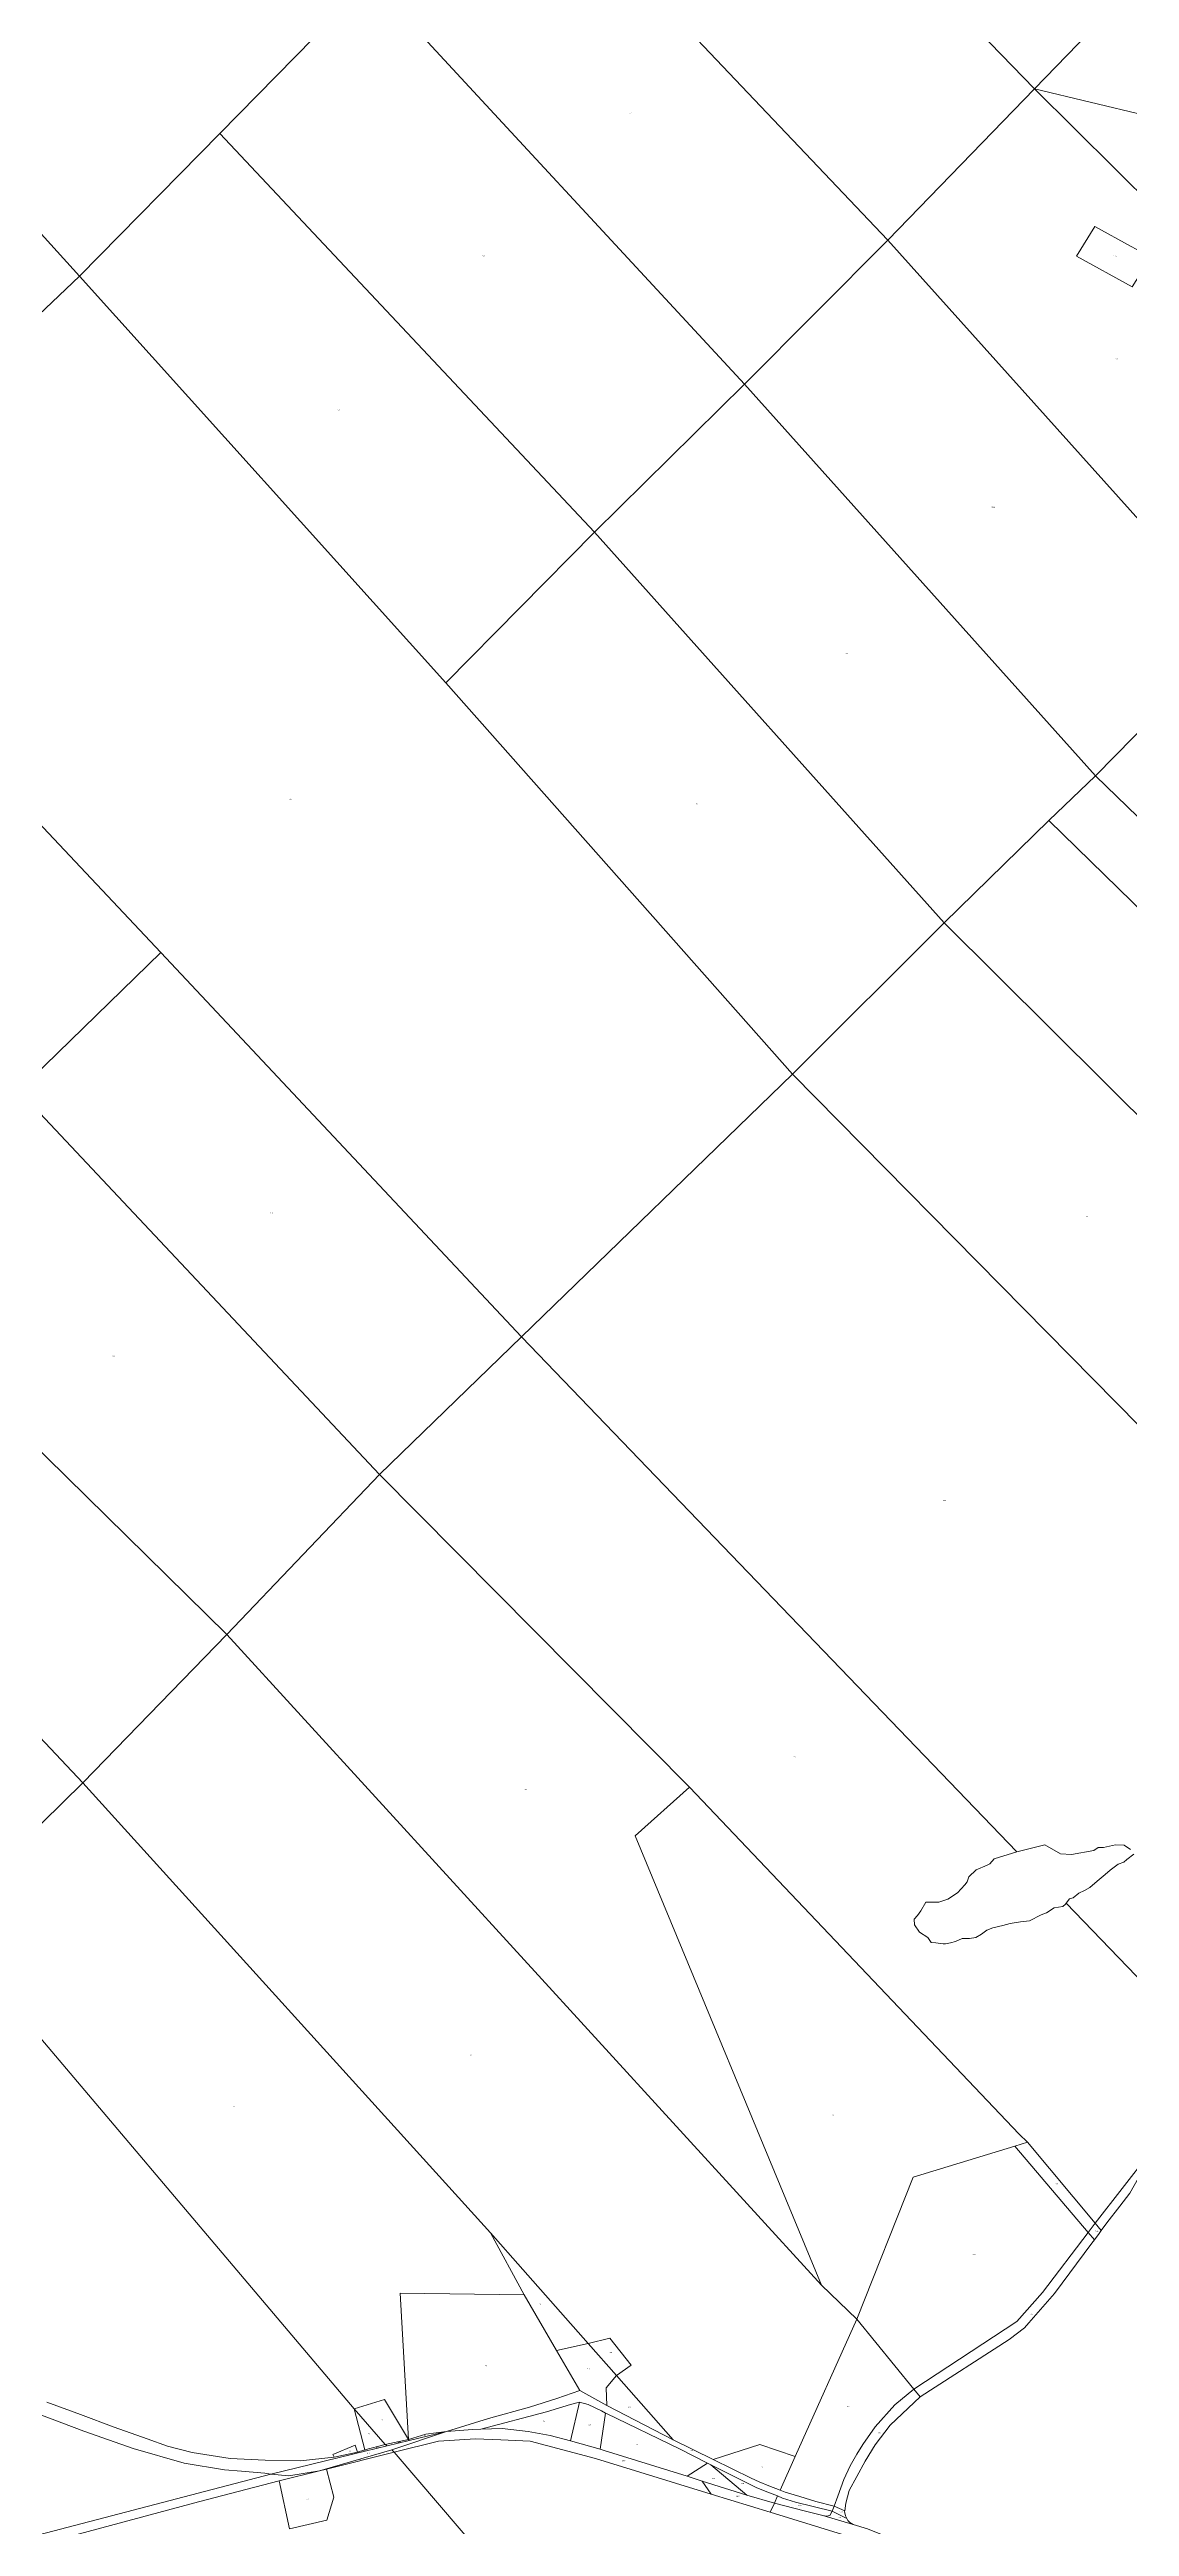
# Model space of a CAD drawing. Header units: metres. Extents: x 208626 to 229755, y 5040476 to 5064226.
# Drawn here: x 217092 to 218622, y 5053647 to 5057157 of the extents above; entities that cross this region are included whole.
import ezdxf

# ---------------------------------------------------------------- set-up
doc = ezdxf.new("R2010")
doc.units = ezdxf.units.M
doc.header["$LTSCALE"] = 0.56
doc.layers.add('6', color=7, linetype='Continuous', lineweight=13)
doc.layers.add('61', color=7, linetype='Continuous')

msp = doc.modelspace()

# ---------------------------------------------------------------- linework, layer by layer
at = {"layer": '6'}
msp.add_line((218462.551, 5054603.0116), (217760.6441, 5055332.6503), dxfattribs=at)
for points in [[(215749.8915, 5057488.7714), (215849.4605, 5057588.3404), (215951.3451, 5057694.8561), (216060.1764, 5057801.3719), (216162.061, 5057905.572), (216646.0129, 5057375.309), (217134.5959, 5056835.7836), (216718.9726, 5056441.1736), (216047.3739, 5057175.2466)], [(217951.2531, 5057653.9853), (218154.3049, 5057861.5198), (218687.409, 5057307.9394), (218487.5956, 5057101.6576)], [(216646.0129, 5057375.309), (216853.9881, 5057583.8158), (217052.1117, 5057786.8313), (217537.3411, 5057265.7971), (217546.5122, 5057255.9492), (217333.3012, 5057038.0498), (217134.5959, 5056835.7836)], [(217748.3675, 5057446.6205), (217921.6428, 5057623.7212), (217951.2531, 5057653.9853), (218487.5956, 5057101.6576), (218487.5449, 5057101.6053), (218487.4706, 5057101.5287), (218279.6458, 5056887.2126)], [(217550.9599, 5057251.1449), (217632.8864, 5057330.3829), (217674.671, 5057347.027), (217688.9807, 5057385.9226), (217748.3675, 5057446.6205), (218279.6458, 5056887.2126), (218076.8281, 5056683.1112)], [(218487.5956, 5057101.6576), (218687.409, 5057307.9394), (218918.0575, 5057082.3996), (218908.3038, 5057071.1137), (218827.2476, 5057149.6662), (218746.2193, 5057029.2132), (218738.3478, 5057017.5118), (218717.0422, 5056986.3579), (218645.2934, 5057063.6658)], [(217333.3012, 5057038.0498), (217546.5122, 5057255.9492), (217550.9599, 5057251.1449), (218076.8281, 5056683.1112), (217864.2303, 5056473.2074)], [(218487.5956, 5057101.6576), (218645.2934, 5057063.6658), (218717.0422, 5056986.3579), (218727.7736, 5056980.5067), (218719.8321, 5056968.154), (218692.6135, 5056983.682), (218680.3414, 5056964.6525), (218667.7634, 5056945.1486), (218659.0411, 5056931.6235)], [(217134.5959, 5056835.7836), (217333.3012, 5057038.0498), (217864.2303, 5056473.2074), (217653.381, 5056259.4697)], [(218546.7626, 5056864.358), (218573.0923, 5056906.3753), (218624.5627, 5056878.1602), (218652.5538, 5056862.8161), (218639.4779, 5056842.3432), (218631.4, 5056829.6955), (218625.8602, 5056821.0219)], [(218076.8281, 5056683.1112), (218279.6458, 5056887.2126), (218775.905, 5056333.6841), (218682.0284, 5056238.1261), (218573.6189, 5056127.6614)], [(216718.9726, 5056441.1736), (217134.5959, 5056835.7836), (217653.381, 5056259.4697), (218144.3999, 5055704.9073), (217760.6441, 5055332.6503), (217249.5379, 5055877.3768)], [(217864.2303, 5056473.2074), (218076.8281, 5056683.1112), (218573.6189, 5056127.6614), (218507.6209, 5056064.6605), (218359.6255, 5055919.6585)], [(217653.381, 5056259.4697), (217864.2303, 5056473.2074), (218359.6255, 5055919.6585), (218144.3999, 5055704.9073)], [(216532.5648, 5056237.3134), (216718.9726, 5056441.1736), (217249.5379, 5055877.3768), (217048.6406, 5055681.6379)], [(218573.6189, 5056127.6614), (218682.0284, 5056238.1261), (218683.6099, 5056236.5843), (218752.0036, 5056169.5889), (218778.7972, 5056143.0201), (219161.6707, 5055766.6746), (219223.1751, 5055831.333), (219266.2638, 5055789.3435), (219314.6718, 5055742.1704), (219354.8862, 5055702.9819), (219398.2825, 5055660.6926), (219441.6239, 5055618.4569), (219489.6435, 5055571.6622), (219532.2739, 5055530.1193), (219448.7699, 5055497.9058), (219401.3327, 5055479.7383), (219348.1761, 5055454.8422), (219293.6309, 5055430.6747)], [(218507.6209, 5056064.6605), (218573.6189, 5056127.6614), (219293.6309, 5055430.6747), (219195.6326, 5055392.6732)], [(218359.6255, 5055919.6585), (218507.6209, 5056064.6605), (219195.6326, 5055392.6732), (219213.592, 5055373.1528), (219195.6724, 5055360.1787), (219183.1113, 5055349.9728), (219156.422, 5055326.6548), (219134.437, 5055352.328), (219087.6548, 5055310.025), (219026.6342, 5055372.6705), (218966.6716, 5055315.9584)], [(216091.6837, 5055806.3138), (216289.4168, 5056004.4978), (216802.8084, 5055442.0943), (217342.9903, 5054910.9419), (217139.4115, 5054700.7661), (216610.4638, 5055261.7713)], [(218144.3999, 5055704.9073), (218359.6255, 5055919.6585), (218966.6716, 5055315.9584), (218973.9947, 5055308.7076), (218974.5738, 5055308.1332), (218966.5286, 5055270.9722), (218965.4024, 5055271.3311), (218939.3395, 5055169.8717), (218906.4663, 5055046.2081), (218898.6364, 5055011.2746), (218891.8027, 5054983.0501), (218886.6034, 5054954.3767), (218865.0737, 5054973.7801)], [(217048.6406, 5055681.6379), (217249.5379, 5055877.3768), (217760.6441, 5055332.6503), (217559.6502, 5055137.6475)], [(216802.8084, 5055442.0943), (217048.6406, 5055681.6379), (217559.6502, 5055137.6475), (217342.9903, 5054910.9419)], [(216429.6596, 5055073.6296), (216610.4638, 5055261.7713), (217139.4115, 5054700.7661), (216939.0525, 5054504.4143), (216807.7714, 5054651.2683), (216752.4738, 5054713.1253)], [(217342.9903, 5054910.9419), (217559.6502, 5055137.6475), (217998.658, 5054694.6557), (217921.6602, 5054625.6546), (218185.674, 5053988.6604)], [(217139.4115, 5054700.7661), (217342.9903, 5054910.9419), (218185.674, 5053988.6604), (218235.6269, 5053940.7809), (218148.3104, 5053745.9802), (218098.3352, 5053763.1893), (218032.0532, 5053741.712), (217975.4203, 5053769.6334), (217895.2512, 5053860.5937), (217915.8558, 5053875.2631), (217885.7673, 5053913.7976), (217855.0188, 5053906.2415), (217762.5112, 5054011.2012), (217716.7692, 5054063.1004)], [(216939.0525, 5054504.4143), (217139.4115, 5054700.7661), (217716.7692, 5054063.1004), (217764.5053, 5053974.8676), (217588.6782, 5053977.651), (217600.3549, 5053770.2807), (217566.6821, 5053826.651), (217523.6827, 5053813.6503)], [(217921.6602, 5054625.6546), (217998.658, 5054694.6557), (218465.8028, 5054202.7624), (218477.4228, 5054191.2452), (218459.6674, 5054185.6643), (218315.6694, 5054141.6621), (218235.6269, 5053940.7809), (218185.674, 5053988.6604)], [(218573.172, 5054076.592), (218649.7108, 5054174.999), (218676.4335, 5054218.5202), (218702.3884, 5054266.6746), (218653.0418, 5054173.5178), (218622.4828, 5054119.2888), (218608.4528, 5054100.9598), (218589.9378, 5054077.3209), (218581.9278, 5054066.1078)], [(218235.6269, 5053940.7809), (218315.6694, 5054141.6621), (218459.6674, 5054185.6643), (218563.6958, 5054063.4711), (218498.82, 5053978.185), (218462.373, 5053937.3643), (218316.3161, 5053841.5849)], [(218459.6674, 5054185.6643), (218477.4228, 5054191.2452), (218573.172, 5054076.592), (218563.6958, 5054063.4711)], [(216515.0561, 5054100.3749), (216573.2928, 5054047.2469), (216631.8758, 5053993.8018), (216685.0898, 5053956.8538), (216739.4028, 5053931.2069), (216807.1688, 5053906.8528), (216871.4378, 5053881.7038), (216945.0935, 5053853.4133), (217021.5263, 5053825.0956), (217074.7248, 5053806.9558), (217140.7108, 5053781.8468), (217210.6128, 5053757.2058), (217282.9018, 5053736.3988), (217339.8408, 5053727.1729), (217364.0918, 5053725.2598), (217396.8218, 5053722.3348), (217405.4228, 5053720.7218), (217076.6565, 5053634.8539), (216959.6887, 5053717.6416), (216871.6987, 5053695.7347)], [(217716.7692, 5054063.1004), (217762.5112, 5054011.2012), (217855.0188, 5053906.2415), (217810.2846, 5053896.0166), (217764.5053, 5053974.8676)], [(218316.3161, 5053841.5849), (218462.373, 5053937.3643), (218498.82, 5053978.185), (218563.6958, 5054063.4711), (218572.4778, 5054053.1559), (218568.7988, 5054048.1628), (218515.8744, 5053977.0246), (218479.4078, 5053935.4058), (218473.3178, 5053928.4958), (218451.4388, 5053911.8518), (218325.677, 5053830.663)], [(218563.6958, 5054063.4711), (218573.172, 5054076.592), (218581.9278, 5054066.1078), (218579.0038, 5054062.0128), (218572.4778, 5054053.1559)], [(217588.6782, 5053977.651), (217764.5053, 5053974.8676), (217810.2846, 5053896.0166), (217843.1775, 5053839.3614), (217810.639, 5053828.228), (217772.0442, 5053815.9886), (217714.0086, 5053799.9514), (217654.2318, 5053781.4258), (217624.9966, 5053777.8241), (217600.3549, 5053770.2807)], [(218127.0971, 5053698.2183), (218148.3104, 5053745.9802), (218235.6269, 5053940.7809), (218316.3161, 5053841.5849), (218289.6668, 5053819.3768), (218261.9148, 5053787.9318), (218244.4198, 5053763.1478), (218235.5328, 5053749.2888), (218226.1958, 5053732.5319), (218217.4488, 5053713.5798), (218208.8768, 5053689.7589), (218203.5068, 5053675.5039), (218177.5294, 5053682.2378), (218154.7993, 5053689.0722), (218134.2002, 5053695.3036)], [(217810.2846, 5053896.0166), (217855.0188, 5053906.2415), (217895.2512, 5053860.5937), (217880.4886, 5053843.0631), (217881.5861, 5053818.0492), (217843.1775, 5053839.3614)], [(217855.0188, 5053906.2415), (217885.7673, 5053913.7976), (217915.8558, 5053875.2631), (217895.2512, 5053860.5937)], [(217880.4886, 5053843.0631), (217895.2512, 5053860.5937), (217975.4203, 5053769.6334), (217881.5861, 5053818.0492)], [(217523.6827, 5053813.6503), (217566.6821, 5053826.651), (217600.3549, 5053770.2807), (217567.4414, 5053763.1292)], [(217523.6827, 5053813.6503), (217567.4414, 5053763.1292), (217538.4991, 5053755.1939)], [(217654.2318, 5053781.4258), (217714.0086, 5053799.9514), (217772.0442, 5053815.9886), (217810.639, 5053828.228), (217843.1775, 5053839.3614), (217881.5861, 5053818.0492), (217975.4203, 5053769.6334), (218032.0532, 5053741.712), (218086.2708, 5053715.066), (218097.4668, 5053710.279), (218110.8613, 5053704.2487), (218127.0971, 5053698.2183), (218134.2002, 5053695.3036), (218154.7993, 5053689.0722), (218177.5294, 5053682.2378), (218203.5068, 5053675.5039), (218200.8808, 5053668.4338), (218148.7109, 5053681.0317), (218130.5472, 5053686.8611), (218123.444, 5053690.0773), (218108.3245, 5053695.7056), (218093.1034, 5053701.937), (218083.6664, 5053706.5603), (218028.754, 5053734.3219), (218024.2002, 5053736.6427), (217984.4254, 5053756.914), (217880.9394, 5053806.7746), (217879.9069, 5053807.3498), (217873.9208, 5053810.6849), (217855.2496, 5053819.5295), (217843.0728, 5053822.7457), (217830.0842, 5053819.5295), (217795.9891, 5053809.0768), (217703.0329, 5053784.6384), (217691.0874, 5053784.2037)], [(217703.0329, 5053784.6384), (217795.9891, 5053809.0768), (217830.0842, 5053819.5295), (217843.0728, 5053822.7457), (217830.1768, 5053768.2692), (217801.2237, 5053775.5395), (217769.8792, 5053781.371), (217733.4322, 5053785.7446)], [(217830.1768, 5053768.2692), (217843.0728, 5053822.7457), (217855.2496, 5053819.5295), (217873.9208, 5053810.6849), (217879.9069, 5053807.3498), (217871.912, 5053756.4076)], [(218203.5068, 5053675.5039), (218208.8768, 5053689.7589), (218217.4488, 5053713.5798), (218226.1958, 5053732.5319), (218235.5328, 5053749.2888), (218244.4198, 5053763.1478), (218261.9148, 5053787.9318), (218289.6668, 5053819.3768), (218316.3161, 5053841.5849), (218325.677, 5053830.663), (218282.9351, 5053790.3746), (218261.4911, 5053762.4897), (218247.3802, 5053739.5594), (218235.5957, 5053717.8093), (218224.8028, 5053697.7158), (218220.0698, 5053679.6548), (218218.5348, 5053668.9158)], [(217405.4228, 5053720.7218), (217538.9778, 5053753.3068), (217570.3638, 5053760.9639), (217601.3978, 5053768.5358), (217654.2318, 5053781.4258), (217577.0768, 5053755.4028), (217474.6648, 5053725.7759), (217430.9968, 5053718.4359)], [(217577.0768, 5053755.4028), (217654.2318, 5053781.4258), (217691.0874, 5053784.2037), (217703.0329, 5053784.6384), (217733.4322, 5053785.7446), (217769.8792, 5053781.371), (217801.2237, 5053775.5395), (217830.1768, 5053768.2692), (217871.912, 5053756.4076), (217877.9517, 5053754.691), (217995.1815, 5053717.9105), (218016.4105, 5053711.25), (218029.4658, 5053692.6559), (217865.3528, 5053743.2029), (217819.0718, 5053755.5448), (217772.7898, 5053767.8868), (217731.2248, 5053769.5199), (217695.6548, 5053770.9718), (217643.2028, 5053767.8868), (217580.0858, 5053751.8899)], [(217600.3549, 5053770.2807), (217624.9966, 5053777.8241), (217654.2318, 5053781.4258), (217601.3978, 5053768.5358)], [(217871.912, 5053756.4076), (217879.9069, 5053807.3498), (217880.9394, 5053806.7746), (217984.4254, 5053756.914), (218024.2002, 5053736.6427), (217995.1815, 5053717.9105), (217877.9517, 5053754.691)], [(216953.2643, 5053587.5952), (217303.0311, 5053681.7618), (217417.2516, 5053711.5725), (217431.7629, 5053643.3138), (217484.9812, 5053655.6777), (217494.6572, 5053688.4687), (217484.1978, 5053728.1339), (217580.0858, 5053751.8899), (217923.6913, 5053350.6578), (217890.0933, 5053317.7904), (217715.4127, 5053149.7053), (217690.9208, 5053128.9748), (217676.2939, 5053113.3038), (217647.7091, 5053061.9229), (217625.9054, 5053030.585), (217593.7676, 5052998.6751), (217562.86, 5052979.3197), (217535.7027, 5052962.3128), (217021.5631, 5053510.3391)], [(217474.6648, 5053725.7759), (217577.0768, 5053755.4028), (217580.0858, 5053751.8899), (217484.1978, 5053728.1339)], [(217493.4949, 5053749.02), (217524.9297, 5053762.1039), (217528.103, 5053751.8896), (217495.2508, 5053745.1358)], [(217538.4991, 5053755.1939), (217567.4414, 5053763.1292), (217570.3638, 5053760.9639), (217538.9778, 5053753.3068)], [(217567.4414, 5053763.1292), (217600.3549, 5053770.2807), (217601.3978, 5053768.5358), (217570.3638, 5053760.9639)], [(217580.0858, 5053751.8899), (217643.2028, 5053767.8868), (217695.6548, 5053770.9718), (217731.2248, 5053769.5199), (217772.7898, 5053767.8868), (217819.0718, 5053755.5448), (217865.3528, 5053743.2029), (218029.4658, 5053692.6559), (218113.1908, 5053666.8678), (218317.9108, 5053603.8128), (218323.3402, 5053602.5413), (218318.4688, 5053592.2022), (218249.8476, 5053439.6435), (218241.6622, 5053428.9504), (218220.9258, 5053398.5021), (218186.547, 5053365.3352), (218162.5364, 5053344.1301), (218157.1556, 5053340.3637), (218077.317, 5053278.4307), (218073.0424, 5053274.9871), (218056.4896, 5053258.4037), (218044.9391, 5053244.3576), (218042.2123, 5053240.8997), (217923.6913, 5053350.6578)], [(218032.0532, 5053741.712), (218098.3352, 5053763.1893), (218148.3104, 5053745.9802), (218127.0971, 5053698.2183), (218110.8613, 5053704.2487), (218097.4668, 5053710.279), (218086.2708, 5053715.066)], [(216944.9576, 5053598.241), (216960.6915, 5053601.6419), (217076.6565, 5053634.8539), (217405.4228, 5053720.7218), (217430.9968, 5053718.4359), (217474.6648, 5053725.7759), (217417.2516, 5053711.5725), (217303.0311, 5053681.7618), (216953.2643, 5053587.5952)], [(217417.2516, 5053711.5725), (217474.6648, 5053725.7759), (217484.1978, 5053728.1339), (217494.6572, 5053688.4687), (217484.9812, 5053655.6777), (217431.7629, 5053643.3138)], [(217995.1815, 5053717.9105), (218024.2002, 5053736.6427), (218028.754, 5053734.3219), (218079.7267, 5053691.3798), (218016.4105, 5053711.25)], [(218016.4105, 5053711.25), (218079.7267, 5053691.3798), (218119.0418, 5053680.0479), (218113.1908, 5053666.8678), (218029.4658, 5053692.6559)], [(218028.754, 5053734.3219), (218083.6664, 5053706.5603), (218093.1034, 5053701.937), (218108.3245, 5053695.7056), (218123.444, 5053690.0773), (218119.0418, 5053680.0479), (218079.7267, 5053691.3798)], [(218113.1908, 5053666.8678), (218119.0418, 5053680.0479), (218160.9398, 5053669.0918), (218187.5698, 5053662.1289), (218230.7048, 5053649.5518), (218251.0548, 5053643.3959), (218322.3548, 5053614.5558), (218317.9108, 5053603.8128)], [(218119.0418, 5053680.0479), (218123.444, 5053690.0773), (218130.5472, 5053686.8611), (218148.7109, 5053681.0317), (218200.8808, 5053668.4338), (218197.3258, 5053662.2148), (218192.9458, 5053661.5908), (218187.5698, 5053662.1289), (218160.9398, 5053669.0918)], [(218200.8808, 5053668.4338), (218203.5068, 5053675.5039), (218218.5348, 5053668.9158), (218218.4138, 5053668.0649), (218219.6558, 5053661.8559), (218221.5508, 5053658.1188)], [(218187.5698, 5053662.1289), (218192.9458, 5053661.5908), (218197.3258, 5053662.2148), (218200.8808, 5053668.4338), (218221.5508, 5053658.1188), (218223.0188, 5053655.2228), (218225.8638, 5053652.3358), (218230.7048, 5053649.5518)]]:
    msp.add_lwpolyline(points, close=True, dxfattribs=at)
for points in [[(218279.6458, 5056887.2126), (218487.4706, 5057101.5287), (218487.5449, 5057101.6053), (218487.5956, 5057101.6576), (218659.0411, 5056931.6235)], [(218624.5627, 5056878.1602), (218573.0923, 5056906.3753), (218546.7626, 5056864.358), (218625.8602, 5056821.0219)], [(218826.6953, 5056629.882), (218825.5203, 5056618.5177), (218829.3903, 5056610.5679), (218829.6766, 5056610.2243), (218832.7484, 5056606.5381), (218801.471, 5056592.4342), (218801.8136, 5056590.5007), (218805.8742, 5056552.7773), (218810.8699, 5056537.7902), (218818.3635, 5056522.8031), (218831.5333, 5056504.6905), (218838.8234, 5056493.9697), (218844.7994, 5056485.1812), (218880.6327, 5056440.3462), (218874.6593, 5056434.2625), (218836.5196, 5056395.4183), (218809.1789, 5056367.5726), (218775.905, 5056333.6841), (218279.6458, 5056887.2126)], [(217760.6441, 5055332.6503), (218144.3999, 5055704.9073), (218865.0737, 5054973.7801)], [(217559.6502, 5055137.6475), (217760.6441, 5055332.6503), (218462.551, 5054603.0116), (218430.2553, 5054593.1262), (218424.3392, 5054585.8153), (218420.424, 5054584.2003), (218405.0111, 5054577.5115), (218394.58, 5054567.7118), (218392.2448, 5054560.5564), (218388.6575, 5054556.2179), (218378.3028, 5054544.9724), (218364.7966, 5054535.9761), (218351.9538, 5054531.5085), (218333.2915, 5054531.5085), (218326.3876, 5054519.3293), (218321.7199, 5054512.8942), (218316.7971, 5054507.4366), (218317.5389, 5054499.2839), (218324.2952, 5054489.0058), (218336.1121, 5054481.3713), (218341.1698, 5054474.364), (218347.846, 5054473.825), (218357.8115, 5054472.3958), (218361.5168, 5054472.5906), (218368.537, 5054473.9545), (218375.3624, 5054475.708), (218384.9293, 5054480.0039), (218395.5073, 5054480.2241), (218404.3224, 5054481.5452), (218412.256, 5054486.3893), (218419.7991, 5054491.9549), (218428.6142, 5054495.2577), (218442.7182, 5054498.5605), (218452.8555, 5054501.2027), (218467.6208, 5054503.8449), (218480.4025, 5054504.9459), (218496.7104, 5054513.5331), (218504.2739, 5054516.3451), (218515.172, 5054523.656), (218527.4712, 5054525.6782)], [(218527.4712, 5054525.6782), (218531.2077, 5054528.6337), (218532.4669, 5054530.3336), (218730.7436, 5054324.2231), (218702.3884, 5054266.6746), (218676.4335, 5054218.5202), (218649.7108, 5054174.999), (218573.172, 5054076.592), (218477.4228, 5054191.2452), (218465.8028, 5054202.7624), (217998.658, 5054694.6557), (217559.6502, 5055137.6475)], [(218623.4202, 5054606.2382), (218614.3903, 5054612.4602), (218602.4025, 5054612.9269), (218584.9657, 5054609.0381), (218577.6483, 5054608.8826), (218571.5116, 5054604.809), (218540.063, 5054599.0536), (218524.4943, 5054600.1424), (218502.0268, 5054612.7257), (218484.9012, 5054608.6813), (218462.551, 5054603.0116)], [(218730.7436, 5054324.2231), (218532.4669, 5054530.3336), (218536.9682, 5054536.4112), (218542.1058, 5054537.8112), (218550.2366, 5054544.5703), (218558.3324, 5054547.9924), (218565.9611, 5054552.5034), (218576.2363, 5054561.2143), (218587.7571, 5054570.7029), (218594.4516, 5054576.925), (218606.139, 5054585.2388), (218613.9233, 5054588.0386), (218618.4382, 5054591.9274), (218627.935, 5054599.7051)], [(216939.0525, 5054504.4143), (217523.6827, 5053813.6503), (217538.4991, 5053755.1939), (217528.103, 5053751.8896), (217524.9297, 5053762.1039), (217493.4949, 5053749.02), (217495.2508, 5053745.1358), (217446.9728, 5053739.6038), (217397.4428, 5053740.6499), (217347.9038, 5053743.2998), (217294.0928, 5053751.6739), (217259.3931, 5053760.726), (217230.4708, 5053771.0932), (217183.8098, 5053787.5618), (217135.6818, 5053805.4828), (217087.9972, 5053823.023)], [(218218.4138, 5053668.0649), (218218.5348, 5053668.9158), (218220.0698, 5053679.6548), (218224.8028, 5053697.7158), (218235.5957, 5053717.8093), (218247.3802, 5053739.5594), (218261.4911, 5053762.4897), (218282.9351, 5053790.3746), (218325.677, 5053830.663), (218451.4388, 5053911.8518), (218473.3178, 5053928.4958), (218479.4078, 5053935.4058), (218515.8744, 5053977.0246), (218568.7988, 5054048.1628), (218572.4778, 5054053.1559), (218579.0038, 5054062.0128), (218581.9278, 5054066.1078), (218589.9378, 5054077.3209), (218608.4528, 5054100.9598), (218622.4828, 5054119.2888)], [(217087.9972, 5053823.023), (217135.6818, 5053805.4828), (217183.8098, 5053787.5618), (217230.4708, 5053771.0932), (217259.3931, 5053760.726), (217294.0928, 5053751.6739), (217347.9038, 5053743.2998), (217397.4428, 5053740.6499), (217446.9728, 5053739.6038), (217495.2508, 5053745.1358), (217528.103, 5053751.8896), (217538.4991, 5053755.1939), (217538.9778, 5053753.3068), (217405.4228, 5053720.7218), (217396.8218, 5053722.3348), (217364.0918, 5053725.2598), (217339.8408, 5053727.1729), (217282.9018, 5053736.3988), (217210.6128, 5053757.2058), (217140.7108, 5053781.8468), (217074.7248, 5053806.9558)], [(218221.5508, 5053658.1188), (218219.6558, 5053661.8559), (218218.4138, 5053668.0649)], [(218251.0548, 5053643.3959), (218230.7048, 5053649.5518), (218225.8638, 5053652.3358), (218223.0188, 5053655.2228), (218221.5508, 5053658.1188)]]:
    msp.add_lwpolyline(points, dxfattribs=at)

# ---------------------------------------------------------------- texts
at = {"layer": '61'}
for s, width, p in [('734', 1.15, (217913.0781, 5057066.5)), ('733', 1.15, (217705.0625, 5056863.5)), ('723', 1.15, (217499.4063, 5056646)), ('3882', 1.2, (218426.3594, 5056508)), ('722', 1.15, (217404.6406, 5055507.25)), ('1161', 0.85, (218559.4844, 5055502.5)), ('4636', 1.2, (218572.8125, 5054064.75)), ('4635', 1.2, (218480.3281, 5053947)), ('707', 1.15, (217885.4375, 5053892.5)), ('705', 1.15, (217708.8047, 5053874)), ('3428', 1.2, (217852.7656, 5053869.75)), ('4554', 1.2, (217621.7578, 5053775)), ('706', 1.15, (217790.5, 5053795.5)), ('709', 1.15, (217855.0469, 5053790.25)), ('4633', 1.2, (218264.4531, 5053778.75)), ('4571', 1.1, (217530.1719, 5053740.5)), ('4618', 1.1, (217541.6484, 5053750)), ('4556', 1.2, (217554.3203, 5053758)), ('4555', 1.2, (217584.1875, 5053765.5)), ('4557', 1.2, (217902.8359, 5053739)), ('4508', 1.2, (217998.8438, 5053754)), ('704', 1.15, (217455.9531, 5053685)), ('4558', 1.2, (218064.4609, 5053689)), ('4509', 1.2, (218152.6953, 5053676)), ('4634', 1.2, (218209.0625, 5053659)), ('4640', 1.2, (218211.3984, 5053667))]:
    msp.add_text(s, height=1.4, dxfattribs=dict(at, width=width)).set_placement(p)
for s, p in [('1194', (218599.4531, 5056863.5)), ('1187', (218601.3281, 5056717.5)), ('1193', (218218.9219, 5056300.5)), ('1174', (217431.6875, 5056094.25)), ('1192', (218006.5, 5056087.25)), ('721', (217181.2344, 5055305.25)), ('1162', (218357.5156, 5055100.25)), ('1163', (218145.2031, 5054736.75)), ('716', (217764.3281, 5054690.5)), ('717', (217687.5156, 5054314.75)), ('713', (217351.7813, 5054241.5)), ('1164', (218199.5469, 5054229.25)), ('1169', (218516.4219, 5054131.75)), ('1165', (218399.6563, 5054031.75)), ('718', (217785.8906, 5053961.25)), ('4511', (217911.3047, 5053815)), ('1167', (218221.7031, 5053816.25)), ('714', (217543.2077, 5053777.3245)), ('712', (217562.0156, 5053797.25)), ('715', (217516.0547, 5053753.5)), ('719', (217922.7266, 5053762.5)), ('1136', (218030.2344, 5053714)), ('1135', (218071.7031, 5053707)), ('1134', (218097.9922, 5053730.5))]:
    msp.add_text(s, height=1.4, dxfattribs=at).set_placement(p)

doc.saveas('drawing.dxf')
